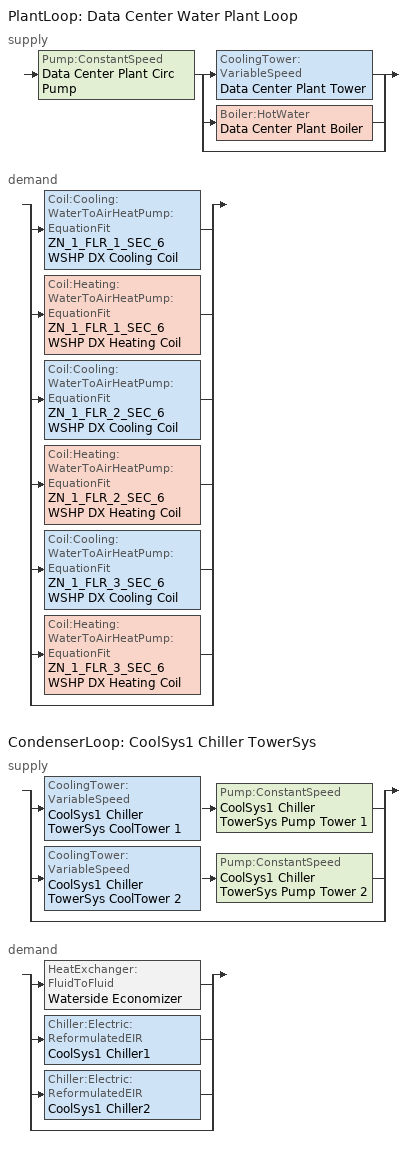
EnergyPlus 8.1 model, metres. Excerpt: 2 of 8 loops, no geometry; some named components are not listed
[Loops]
PlantLoop 'Data Center Water Plant Loop'
 supply: Pump:ConstantSpeed 'Data Center Plant Circ Pump' > split
  | CoolingTower:VariableSpeed 'Data Center Plant Tower'
  | Boiler:HotWater 'Data Center Plant Boiler'
  | bypass
 demand: split
  | Coil:Cooling:WaterToAirHeatPump:EquationFit 'ZN_1_FLR_1_SEC_6 WSHP DX Cooling Coil'
  | Coil:Heating:WaterToAirHeatPump:EquationFit 'ZN_1_FLR_1_SEC_6 WSHP DX Heating Coil'
  | Coil:Cooling:WaterToAirHeatPump:EquationFit 'ZN_1_FLR_2_SEC_6 WSHP DX Cooling Coil'
  | Coil:Heating:WaterToAirHeatPump:EquationFit 'ZN_1_FLR_2_SEC_6 WSHP DX Heating Coil'
  | Coil:Cooling:WaterToAirHeatPump:EquationFit 'ZN_1_FLR_3_SEC_6 WSHP DX Cooling Coil'
  | Coil:Heating:WaterToAirHeatPump:EquationFit 'ZN_1_FLR_3_SEC_6 WSHP DX Heating Coil'
  | bypass
CondenserLoop 'CoolSys1 Chiller TowerSys'
 supply: split
  | CoolingTower:VariableSpeed 'CoolSys1 Chiller TowerSys CoolTower 1' > Pump:ConstantSpeed 'CoolSys1 Chiller TowerSys Pump Tower 1'
  | CoolingTower:VariableSpeed 'CoolSys1 Chiller TowerSys CoolTower 2' > Pump:ConstantSpeed 'CoolSys1 Chiller TowerSys Pump Tower 2'
  | bypass
 demand: split
  | HeatExchanger:FluidToFluid 'Waterside Economizer'
  | Chiller:Electric:ReformulatedEIR 'CoolSys1 Chiller1'
  | Chiller:Electric:ReformulatedEIR 'CoolSys1 Chiller2'
  | bypass
[DesignSpecification:OutdoorAir] Outdoor Air Method=Flow/Area; Outdoor Air Flow per Person {m3/s-person}=0; Outdoor Air Flow per Zone Floor Area {m3/s-m2}=0.00043
SZ DSOA ZN_1_FLR_1_SEC_6; SZ DSOA ZN_1_FLR_2_SEC_6; SZ DSOA ZN_1_FLR_3_SEC_6
[Sizing:Zone] Zone Cooling Design Supply Air Temperature Input Method=SupplyAirTemperature; Zone Cooling Design Supply Air Temperature {C}=12.8; Zone Heating Design Supply Air Temperature Input Method=SupplyAirTemperature; Zone Heating Design Supply Air Temperature {C}=40; Zone Cooling Design Supply Air Humidity Ratio {kgWater/kgDryAir}=0.0085; Zone Heating Design Supply Air Humidity Ratio {kgWater/kgDryAir}=0.008; Cooling Design Air Flow Method=DesignDay; Cooling Minimum Air Flow Fraction=0; Heating Design Air Flow Method=DesignDay; Heating Design Air Flow Rate {m3/s}=0
Name | Design Specification Outdoor Air Object
ZN_1_FLR_1_SEC_6 | SZ DSOA ZN_1_FLR_1_SEC_6
ZN_1_FLR_2_SEC_6 | SZ DSOA ZN_1_FLR_2_SEC_6
ZN_1_FLR_3_SEC_6 | SZ DSOA ZN_1_FLR_3_SEC_6
[Sizing:Plant]
Name | Loop Type | Design Loop Exit Temperature {C} | Loop Design Temperature Difference {deltaC}
CoolSys1 Chiller TowerSys | CONDENSER | 29.4 | 5.6
Data Center Water Plant Loop | Heating | 30 | 11
[ZoneControl:Thermostat] Control Type Schedule=Dual Zone Control Type Sched
Name | Zone or ZoneList | Control 1
ZN_1_FLR_1_SEC_6 Thermostat | ZN_1_FLR_1_SEC_6 | ZN_1_FLR_1_SEC_6 DualSPSched
ZN_1_FLR_2_SEC_6 Thermostat | ZN_1_FLR_2_SEC_6 | ZN_1_FLR_2_SEC_6 DualSPSched
ZN_1_FLR_3_SEC_6 Thermostat | ZN_1_FLR_3_SEC_6 | ZN_1_FLR_3_SEC_6 DualSPSched
[ThermostatSetpoint:DualSetpoint] Heating Setpoint Temperature Schedule=DataCenter_HTGSETP_SCH; Cooling Setpoint Temperature Schedule=DataCenter_CLGSETP_SCH
ZN_1_FLR_1_SEC_6 DualSPSched; ZN_1_FLR_2_SEC_6 DualSPSched; ZN_1_FLR_3_SEC_6 DualSPSched
[ZoneHVAC:WaterToAirHeatPump] Availability Schedule=ALWAYS_ON; Supply Air Flow Rate During Cooling Operation {m3/s}=Autosize; Supply Air Flow Rate During Heating Operation {m3/s}=Autosize; Supply Air Flow Rate When No Cooling or Heating is Needed {m3/s}=0; Outdoor Air Flow Rate During Cooling Operation {m3/s}=0; Outdoor Air Flow Rate During Heating Operation {m3/s}=0; Outdoor Air Flow Rate When No Cooling or Heating is Needed {m3/s}=0; Maximum Cycling Rate {cycles/hr}=2.5; Heat Pump Time Constant {s}=60; Fraction of On-Cycle Power Use=0.01; Heat Pump Fan Delay Time {s}=60; Maximum Supply Air Temperature from Supplemental Heater {C}=60; Maximum Outdoor Dry-Bulb Temperature for Supplemental Heater Operation {C}=20; Fan Placement=DrawThrough; Supply Air Fan Operating Mode Schedule=WSHP Fan Sch
Name | Supply Air Fan | Heating Coil | Cooling Coil | Supplemental Heating Coil
ZN_1_FLR_1_SEC_6 WSHP | ZN_1_FLR_1_SEC_6 WSHP Fan | ZN_1_FLR_1_SEC_6 WSHP DX Heating Coil | ZN_1_FLR_1_SEC_6 WSHP DX Cooling Coil | ZN_1_FLR_1_SEC_6 WSHP Supp Heating Coil
ZN_1_FLR_2_SEC_6 WSHP | ZN_1_FLR_2_SEC_6 WSHP Fan | ZN_1_FLR_2_SEC_6 WSHP DX Heating Coil | ZN_1_FLR_2_SEC_6 WSHP DX Cooling Coil | ZN_1_FLR_2_SEC_6 WSHP Supp Heating Coil
ZN_1_FLR_3_SEC_6 WSHP | ZN_1_FLR_3_SEC_6 WSHP Fan | ZN_1_FLR_3_SEC_6 WSHP DX Heating Coil | ZN_1_FLR_3_SEC_6 WSHP DX Cooling Coil | ZN_1_FLR_3_SEC_6 WSHP Supp Heating Coil
[Zone equipment]
ZN_1_FLR_1_SEC_6: ZN_1_FLR_1_SEC_6 WSHP
ZN_1_FLR_2_SEC_6: ZN_1_FLR_2_SEC_6 WSHP
ZN_1_FLR_3_SEC_6: ZN_1_FLR_3_SEC_6 WSHP
[Fan:OnOff] Availability Schedule=ALWAYS_ON; Fan Total Efficiency=0.495; Pressure Rise {Pa}=348.6; Maximum Flow Rate {m3/s}=AUTOSIZE; Motor Efficiency=0.825; Motor In Airstream Fraction=1
ZN_1_FLR_1_SEC_6 WSHP Fan; ZN_1_FLR_2_SEC_6 WSHP Fan; ZN_1_FLR_3_SEC_6 WSHP Fan
[Coil:Heating:Electric] Availability Schedule=ALWAYS_ON; Efficiency=1; Nominal Capacity {W}=AUTOSIZE
ZN_1_FLR_1_SEC_6 WSHP Supp Heating Coil; ZN_1_FLR_2_SEC_6 WSHP Supp Heating Coil; ZN_1_FLR_3_SEC_6 WSHP Supp Heating Coil
[Coil:Cooling:WaterToAirHeatPump:EquationFit] Rated Air Flow Rate {m3/s}=AUTOSIZE; Rated Water Flow Rate {m3/s}=AUTOSIZE; Gross Rated Total Cooling Capacity {W}=AUTOSIZE; Gross Rated Sensible Cooling Capacity {W}=AUTOSIZE; Gross Rated Cooling COP=3.2; Total Cooling Capacity Coefficient 1=-3.2595; Total Cooling Capacity Coefficient 2=7.7158; Total Cooling Capacity Coefficient 3=-3.67661; Total Cooling Capacity Coefficient 4=0.120262; Total Cooling Capacity Coefficient 5=0.129538; Sensible Cooling Capacity Coefficient 1=3.33817; Sensible Cooling Capacity Coefficient 2=23.2568; Sensible Cooling Capacity Coefficient 3=-24.8982; Sensible Cooling Capacity Coefficient 4=-1.66288; Sensible Cooling Capacity Coefficient 5=0.501003; Sensible Cooling Capacity Coefficient 6=0.056512; Cooling Power Consumption Coefficient 1=-5.64046; Cooling Power Consumption Coefficient 2=0.730634; Cooling Power Consumption Coefficient 3=5.60233; Cooling Power Consumption Coefficient 4=0.168682; Cooling Power Consumption Coefficient 5=-0.184357; Nominal Time for Condensate Removal to Begin {s}=0; Ratio of Initial Moisture Evaporation Rate and Steady State Latent Capacity=0
ZN_1_FLR_1_SEC_6 WSHP DX Cooling Coil; ZN_1_FLR_2_SEC_6 WSHP DX Cooling Coil; ZN_1_FLR_3_SEC_6 WSHP DX Cooling Coil
[Coil:Heating:WaterToAirHeatPump:EquationFit] Rated Air Flow Rate {m3/s}=AUTOSIZE; Rated Water Flow Rate {m3/s}=AUTOSIZE; Gross Rated Heating Capacity {W}=AUTOSIZE; Gross Rated Heating COP=3.9; Heating Capacity Coefficient 1=-2.93612; Heating Capacity Coefficient 2=-1.22394; Heating Capacity Coefficient 3=4.85696; Heating Capacity Coefficient 4=0.100632; Heating Capacity Coefficient 5=0.130139; Heating Power Consumption Coefficient 1=-5.41373; Heating Power Consumption Coefficient 2=5.37843; Heating Power Consumption Coefficient 3=1.06114; Heating Power Consumption Coefficient 4=-0.210277; Heating Power Consumption Coefficient 5=0.0214016
ZN_1_FLR_1_SEC_6 WSHP DX Heating Coil; ZN_1_FLR_2_SEC_6 WSHP DX Heating Coil; ZN_1_FLR_3_SEC_6 WSHP DX Heating Coil
[Pump:ConstantSpeed] Motor Efficiency=0.88; Fraction of Motor Inefficiencies to Fluid Stream=0; Pump Control Type=Intermittent
Name | Rated Flow Rate {m3/s} | Rated Pump Head {Pa} | Rated Power Consumption {W}
Data Center Plant Circ Pump | autosize | 100500 | autosize
CoolSys1 Chiller TowerSys Pump Tower 1; CoolSys1 Chiller TowerSys Pump Tower 2 | 0.0513031 | 153000 | 11435.6
[Boiler:HotWater]
Data Center Plant Boiler: Fuel Type=NaturalGas; Nominal Capacity {W}=autosize; Nominal Thermal Efficiency=0.708; Efficiency Curve Temperature Evaluation Variable=LeavingBoiler; Design Water Outlet Temperature {C}=30; Design Water Flow Rate {m3/s}=autosize; Minimum Part Load Ratio=0; Maximum Part Load Ratio=1.2; Optimum Part Load Ratio=1; Water Outlet Upper Temperature Limit {C}=95; Boiler Flow Mode=ConstantFlow
[CoolingTower:VariableSpeed] Model Type=YorkCalc; Design Inlet Air Wet-Bulb Temperature {C}=25.6; Design Approach Temperature {deltaC}=3.9; Design Range Temperature {deltaC}=5.6; Fan Power Ratio Function of Air Flow Rate Ratio Curve=TowerVDFCurve; Minimum Air Flow Rate Ratio=0.2; Fraction of Tower Capacity in Free Convection Regime=0.125; Basin Heater Setpoint Temperature {C}=2; Evaporation Loss Factor {percent/K}=0.2; Drift Loss Percent {percent}=0.008; Blowdown Calculation Mode=ConcentrationRatio; Blowdown Concentration Ratio=3; Number of Cells=1; Cell Control=MinimalCell; Cell Minimum  Water Flow Rate Fraction=0.33; Cell Maximum Water Flow Rate Fraction=2.5; Sizing Factor=1
Name | Design Water Flow Rate {m3/s} | Design Air Flow Rate {m3/s} | Design Fan Power {W}
CoolSys1 Chiller TowerSys CoolTower 1; CoolSys1 Chiller TowerSys CoolTower 2 | 0.10261 | 67.32509 | 25215.6
Data Center Plant Tower | autosize | autosize | autosize
[PlantLoop]
Data Center Water Plant Loop: Fluid Type=Water; Plant Equipment Operation Scheme=Data Center Plant Loop Operation; Maximum Loop Temperature {C}=99; Minimum Loop Temperature {C}=1; Maximum Loop Flow Rate {m3/s}=0.009; Minimum Loop Flow Rate {m3/s}=0; Plant Loop Volume {m3}=autocalculate; Load Distribution Scheme=Sequential; Plant Loop Demand Calculation Scheme=DualSetpointDeadband
[CondenserLoop]
CoolSys1 Chiller TowerSys: Fluid Type=Water; Condenser Equipment Operation Scheme=CoolSys1 Chiller TowerSys Loop Operation Scheme List; Maximum Loop Temperature {C}=80; Minimum Loop Temperature {C}=4; Maximum Loop Flow Rate {m3/s}=0.10261; Minimum Loop Flow Rate {m3/s}=0; Condenser Loop Volume {m3}=AUTOSIZE; Load Distribution Scheme=Uniform
[CondenserEquipmentList]
CoolSys1 Chiller TowerSys Equipment List 1: CoolSys1 Chiller TowerSys CoolTower 1
CoolSys1 Chiller TowerSys Equipment List 2: CoolSys1 Chiller TowerSys CoolTower 1, CoolSys1 Chiller TowerSys CoolTower 2
[PlantEquipmentOperation:CoolingLoad]
CoolSys1 Chiller TowerSys Operation Scheme: Load Range 1 Lower Limit {W}=0; Load Range 1 Upper Limit {W}=508010; Range 1 Equipment List=CoolSys1 Chiller TowerSys Equipment List 1; Load Range 2 Lower Limit {W}=508010; Load Range 2 Upper Limit {W}=100000000; Range 2 Equipment List=CoolSys1 Chiller TowerSys Equipment List 2
[PlantEquipmentOperation:ComponentSetpoint]
Data Center Plant Operation Scheme: Equipment 1=Data Center Plant Tower; Component 1 Flow Rate {m3/s}=autosize; Operation 1 Type=Cooling; Equipment 2=Data Center Plant Boiler; Component 2 Flow Rate {m3/s}=autosize; Operation 2 Type=Heating
[PlantEquipmentOperationSchemes]
Data Center Plant Loop Operation: Control Scheme 1=Data Center Plant Operation Scheme; Control Scheme 1 Schedule=PlantOnSched
[CondenserEquipmentOperationSchemes]
CoolSys1 Chiller TowerSys Loop Operation Scheme List: Control Scheme 1=CoolSys1 Chiller TowerSys Operation Scheme; Control Scheme 1 Schedule=PlantOnSched
[SetpointManager:Scheduled]
TowerWaterSystem Loop Setpoint Manager: Control Variable=Temperature; Schedule=Tower Loop Setpoint Sched; Setpoint Node or NodeList=CoolSys1 Chiller TowerSys Supply Outlet Node
[SetpointManager:Scheduled:DualSetpoint] Control Variable=Temperature; High Setpoint Schedule=Data Center PLANT LOOP HIGH TEMP SCHEDULE; Low Setpoint Schedule=Data Center PLANT LOOP LOW TEMP SCHEDULE
Name | Setpoint Node or NodeList
Data Center Plant Loop Setpoint Manager | Data Center Plant Supply Outlet Node
Data Center Plant Loop Setpoint Manager Tower Outlet | DATA CENTER PLANT TOWER OUTLET NODE
Data Center Plant Loop Setpoint Manager Boiler Outlet | DATA CENTER PLANT BOILER OUTLET NODE
[Schedule:Compact]
DataCenter_HTGSETP_SCH: Through: 12/31, For: AllDays, Until: 24:00, 21.7
DataCenter_CLGSETP_SCH: Through: 12/31, For: AllDays, Until: 24:00, 22.8
ALWAYS_ON; PlantOnSched: Through: 12/31, For: AllDays, Until: 24:00, 1
Dual Zone Control Type Sched: Through: 12/31, For: AllDays, Until: 24:00, 4
Tower Loop Setpoint Sched: Through: 12/31, For: AllDays, Until: 24:00, 26.7
WSHP Fan Sch: Through: 12/31, For: AllDays, Until: 24:00, 0
Data Center PLANT LOOP HIGH TEMP SCHEDULE: Through: 12/31, For: Alldays, Until: 24:00, 30
Data Center PLANT LOOP LOW TEMP SCHEDULE: Through: 12/31, For: Alldays, Until: 24:00, 20
[Curve:Cubic]
TowerVDFCurve: Coefficient1 Constant=0.0704289; Coefficient2 x=0.38533; Coefficient3 x**2=-0.460864; Coefficient4 x**3=1.0092; Minimum Value of x=0.2; Maximum Value of x=1; Minimum Curve Output=0; Maximum Curve Output=1.1; Input Unit Type for X=Dimensionless; Output Unit Type=Dimensionless
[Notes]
WeatherFile:  USA_WA_Seattle-Tacoma.Intl.AP.727930_TMY3.epw
IDF File:     /phome/comstd/CtrlBenefit/simulation/OfficeLarge/sim_package/input.nobackup/PkgB3_OfficeLarge_YesCapYesBAS_Seattle.idf
Run Case:     PkgB3_OfficeLarge_YesCapYesBAS_Seattle
GPARM parameters as input:
Case = PkgB3_OfficeLarge_YesCapYesBAS_Seattle
Wfile_TMY3 = USA_WA_Seattle-Tacoma.Intl.AP.727930_TMY3.epw
EEM01_Retune_MECH_SENS = base
EEM03_Retune_MECH_COIL = base
EEM04_Retune_Mech_HVAC = base
EEM05_Retune_MECH_SATReset = OAT
EEM06_Retune_Mech_ECON = base
EEM07_Retune_MECH_ExtFanShut = InterLock
EEM08_Retune_MECH_StaticPReset = ResetVAV
EEM09_Retune_Mech_DAMP = CloseOADamper
EEM10_Retune_MECH_PlantSD = PlantShutdown
EEM11_Retune_MECH_CWPPReset = ChWPPReset
EEM12_Retune_MECH_CWTReset = Demand
EEM13_Retune_MECH_CDWTReset = reset
EEM14_Retune_MECH_HotWPPReset = HotWPPReset
EEM15_Retune_MECH_HWTReset = HotWTReset
EEM16_Retune_MECH_MDP = MDP
EEM17_Retune_Mech_DBAN = WideDeadBand
EEM18_AdvCtrl_MECH_DCV = advn
EEM19_AdCtrl_LTG_OCCS = occs
EEM20_AdvCtrl_MECH_DLgtCtrl = dltg
EEM21_AdvCtrl_LTG_EXT = advn
EEM22_AdCtrl_PLUG_PlugCtrl = plugload
EEM23_AdvCtrl_MECH_nightPurge = nightPurge
EEM25_AdvCtrl_MECH_ELEV = advn
EEM26_AdvCtrl_MECH_WECO = advn
EEM27_AdvCtrl_MECH_CoolTower = advn
EEM33_PoCtrl_Mech_OPTM = OptimalStart
EEM34_GridDR_MECH_Set = base
EEM35_GridDR_MECH_precool = base
EEM36_GridDR_MECH_DutyCyc = base
EEM37_GridDR_LTG_Clean = base
EEM38_GridDR_MECH_ChilledWater = base
EEM41_Retrofit_MECH_LTG = base
EEM42_Retrofit_LTG_EXT = base
EEM43_Retrofit_MECH_FAN = base
EEM44_Retrofit_MECH_Boiler = base
EEM45_Retrofit_MECH_Chiller = base
EEM49_Retrofit_MECH_SWH = base
EEM50_Retrofit_MECH_Transformer = base
EEM51_Retrofit_ENV_Window = base
EEM52_Retrofit_ENV_Wall = base
EEM53_Retrofit_ENV_Roof = base
general CZ related variables
Site:Location and design-day objects created by:
/tools/bin/ddy2idf /phome/weather/EnergyPlus/tmy3.new/all/USA_WA_Seattle-Tacoma.Intl.AP.727930_TMY3.ddy
